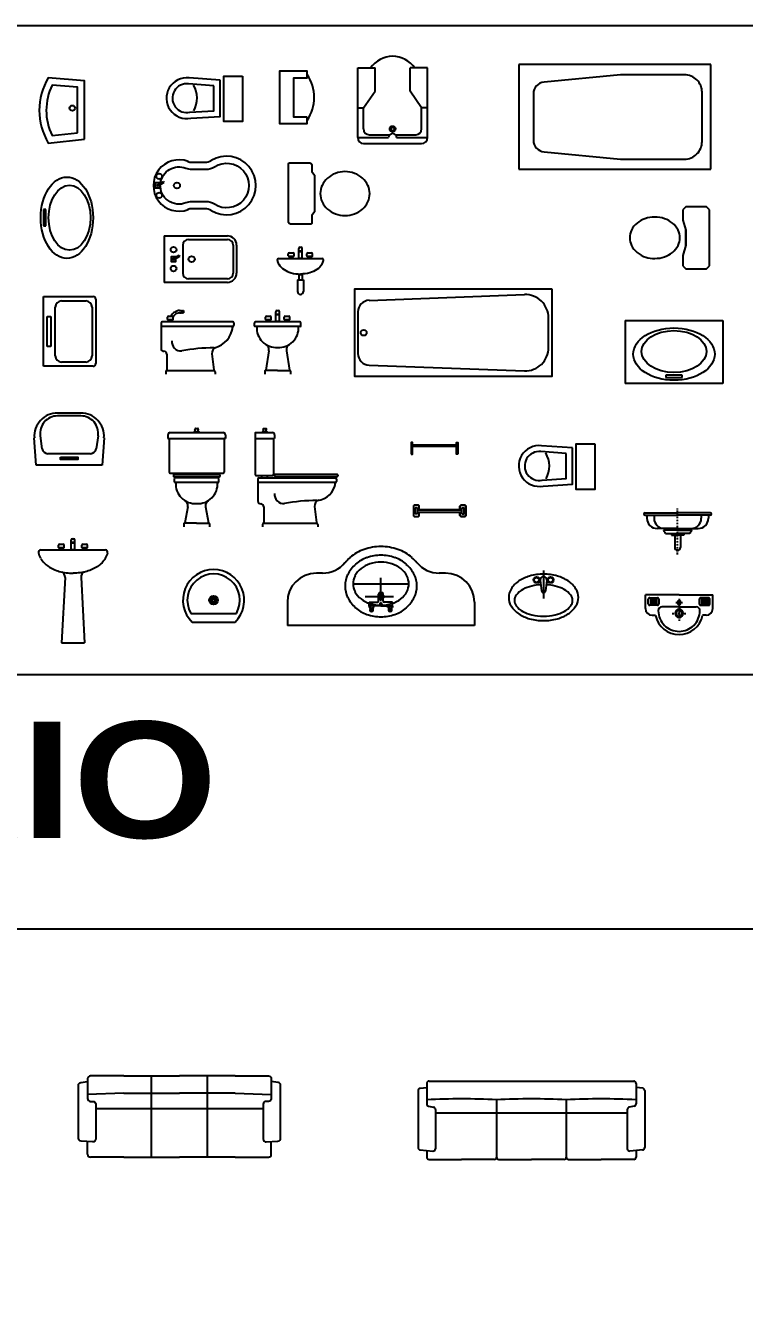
# Model space of a CAD drawing. Header units: centimetres. Extents: x 56177 to 99483, y 493 to 15482.
# Drawn here: x 60376 to 60994, y 2481 to 3572 of the extents above; entities that cross this region are included whole.
import ezdxf

# ---------------------------------------------------------------- set-up
doc = ezdxf.new("R2010")
doc.units = ezdxf.units.CM
doc.header["$MEASUREMENT"] = 0
doc.linetypes.add('DASHDOT2', pattern=[0.5, 0.25, -0.125, 0, -0.125])
doc.layers.add('010_BLOQUES', color=250, linetype='Continuous')
doc.layers.add('WC', color=1, linetype='Continuous')
doc.styles.get("Standard").update_dxf_attribs({"font": 'txt.shx'})

# ---------------------------------------------------------------- blocks, each defined once
blk = doc.blocks.new('3-canapé 2pl-plan')
for p, q in [((-48, 0), (0, 0)), ((-24, -70), (-24, 0)), ((48, 0), (0, 0)), ((24, -70), (24, 0)), ((-48, -15), (-79, -16)), ((-48, -15), (0, -15)), ((48, -15), (0, -15)), ((48, -15), (79, -16)), ((-72, -28), (72, -28)), ((-79, -67.5), (-79, -57)), ((79, -67.5), (79, -57)), ((-48, -70), (-76.5, -70)), ((-48, -70), (0, -70)), ((48, -70), (0, -70)), ((48, -70), (76.5, -70))]:
    blk.add_line(p, q)
for points in [[(-48, 0), (-76.5, 0, 0.414214), (-79, -2.5), (-79, -19.5, 0.414214), (-76.5, -22), (-74.5, -22, -0.414214), (-72, -24.5), (-72, -54.3, -0.433848), (-74.7, -56.8), (-84.7, -56.2, -0.394848), (-87, -53.7), (-87, -8.2, -0.378242), (-84.8, -5.7), (-79, -5)], [(48, 0), (76.5, 0, -0.414214), (79, -2.5), (79, -19.5, -0.414214), (76.5, -22), (74.5, -22, 0.414214), (72, -24.5), (72, -54.3, 0.433848), (74.7, -56.8), (84.7, -56.2, 0.394848), (87, -53.7), (87, -8.2, 0.378242), (84.8, -5.7), (79, -5)]]:
    blk.add_lwpolyline(points, format="xyb")
for centre, start, end in [((-76.5, -67.5), 180, 270), ((76.5, -67.5), 270, 0)]:
    blk.add_arc(centre, 2.5, start, end)
blk = doc.blocks.new('3-canapé 3pl-plan')
for p, q in [((-88, 0), (88, 0)), ((-97.5, -8.3), (-97.5, -57.3)), ((-95.8, -6.3), (-90, -5.5)), ((-90, -2), (-90, -19.7)), ((90, -2), (90, -19.7)), ((95.8, -6.3), (90, -5.5)), ((97.5, -8.3), (97.5, -57.3)), ((-88.4, -21.6), (-84.1, -22.5)), ((-30, -16.2), (-30, -65.5)), ((30, -16.2), (30, -65.5)), ((88.4, -21.6), (84.1, -22.5)), ((-82.5, -24.5), (-82.5, -58.3)), ((-82.5, -27.5), (82.5, -27.5)), ((82.5, -24.5), (82.5, -58.3)), ((-95.7, -59.2), (-84.7, -60.3)), ((-90, -60), (-90, -65.5)), ((95.7, -59.2), (84.7, -60.3)), ((90, -60), (90, -65.5)), ((-88, -67.5), (-60, -67.5)), ((-32, -67.5), (-60, -67.5)), ((-28, -67.5), (0, -67.5)), ((28, -67.5), (0, -67.5)), ((32, -67.5), (60, -67.5)), ((88, -67.5), (60, -67.5))]:
    blk.add_line(p, q)
for centre, radius, start, end in [((-95.5, -8.3), 2, 98.4345, 180), ((-88, -2), 2, 90, 180), ((88, -2), 2, 0, 90), ((95.5, -8.3), 2, 0, 81.5655), ((-60, -600.9), 585.5, 90, 92.9372), ((-88, -19.7), 2, 180, 258.2214), ((-60, -600.9), 585.5, 87.0628, 90), ((0, -600.9), 585.5, 90, 92.9372), ((0, -600.9), 585.5, 87.0628, 90), ((60, -600.9), 585.5, 90, 92.9372), ((60, -600.9), 585.5, 87.0628, 90), ((88, -19.7), 2, 281.7786, 0), ((-84.5, -24.5), 2, 0, 78.2214), ((84.5, -24.5), 2, 101.7786, 180), ((-95.5, -57.3), 2, 180, 264.6185), ((-84.5, -58.3), 2, 264.6185, 0), ((84.5, -58.3), 2, 180, 275.3815), ((95.5, -57.3), 2, 275.3815, 0), ((-88, -65.5), 2, 180, 270), ((-32, -65.5), 2, 270, 0), ((-28, -65.5), 2, 180, 270), ((28, -65.5), 2, 270, 0), ((32, -65.5), 2, 180, 270), ((88, -65.5), 2, 270, 0)]:
    blk.add_arc(centre, radius, start, end)
blk = doc.blocks.new('S1')
for points in [[(-0.193, 0.161), (-0.459, 0.18, 1.165978), (-0.445, -0.167), (-0.193, -0.152)], [(-0.246, 0.112), (-0.464, 0.129, 1.185658), (-0.452, -0.116), (-0.246, -0.103)]]:
    blk.add_lwpolyline(points, format="xyb", close=True)
blk.add_lwpolyline([(0, 0.196), (0, -0.196), (-0.161, -0.196), (-0.161, 0.196)], close=True)
blk.add_arc((-0.614, 0.005), 0.223, 330.7842, 30.3385)
blk = doc.blocks.new('SINK')
for p, q in [((0.1, 0.45), (-0.1, 0.45)), ((0.1, 0.425), (-0.1, 0.425)), ((-0.284, 0), (-0.3, 0.237)), ((-0.232, 0.143), (-0.248, 0.253)), ((0.248, 0.253), (0.232, 0.143)), ((0.3, 0.237), (0.284, 0)), ((0.284, 0), (-0.284, 0)), ((0.183, 0.1), (-0.183, 0.1))]:
    blk.add_line(p, q)
blk.add_lwpolyline([(-0.074, 0.07), (0.074, 0.07), (0.074, 0.05), (-0.074, 0.05)], close=True)
for centre, radius, start, end in [((-0.1, 0.25), 0.2, 90, 183.8141), ((0.1, 0.25), 0.2, 356.1859, 90), ((-0.1, 0.275), 0.15, 90, 188.4257), ((0.1, 0.275), 0.15, 351.5743, 90), ((-0.183, 0.15), 0.05, 188.4257, 270), ((0.183, 0.15), 0.05, 270, 351.5743)]:
    blk.add_arc(centre, radius, start, end)
blk = doc.blocks.new('SINKEF')
for p, q in [((-0.015, 0.805), (-0.015, 0.887)), ((-0.005, 0.897), (0.005, 0.897)), ((0.015, 0.805), (0.015, 0.887)), ((-0.278, 0.8), (0.278, 0.8)), ((-0.125, 0.822), (-0.125, 0.84)), ((-0.122, 0.82), (-0.078, 0.82)), ((-0.12, 0.805), (-0.08, 0.805)), ((-0.12, 0.8), (-0.12, 0.805)), ((-0.115, 0.85), (-0.085, 0.85)), ((-0.115, 0.805), (-0.115, 0.82)), ((-0.085, 0.805), (-0.085, 0.82)), ((-0.08, 0.8), (-0.08, 0.805)), ((-0.075, 0.822), (-0.075, 0.84)), ((-0.02, 0.8), (-0.02, 0.805)), ((-0.02, 0.805), (0.02, 0.805)), ((-0.015, 0.867), (0.015, 0.867)), ((-0.01, 0.862), (-0.01, 0.867)), ((-0.01, 0.862), (0.01, 0.862)), ((0.01, 0.862), (0.01, 0.867)), ((0.02, 0.8), (0.02, 0.805)), ((0.075, 0.822), (0.075, 0.84)), ((0.078, 0.82), (0.122, 0.82)), ((0.08, 0.8), (0.08, 0.805)), ((0.08, 0.805), (0.12, 0.805)), ((0.085, 0.85), (0.115, 0.85)), ((0.085, 0.805), (0.085, 0.82)), ((0.115, 0.805), (0.115, 0.82)), ((0.12, 0.8), (0.12, 0.805)), ((0.125, 0.822), (0.125, 0.84)), ((-0.069, 0.563), (-0.1, 0)), ((0.069, 0.563), (0.1, 0)), ((-0.1, 0), (0.1, 0))]:
    blk.add_line(p, q)
for points in [[(-0.279, 0.728, 0.107118), (-0.212, 0.659, 0.079812), (-0.119, 0.616, 0.067459), (0, 0.6, 0.067459)], [(0.279, 0.728, -0.107118), (0.212, 0.659, -0.079812), (0.119, 0.616, -0.067459), (0, 0.6, -0.067459)]]:
    blk.add_lwpolyline(points, format="xyb")
for centre, radius, start, end in [((-0.005, 0.887), 0.01, 90, 180), ((0.005, 0.887), 0.01, 0, 90), ((-0.278, 0.78), 0.02, 90, 189.913), ((-0.164, 0.8), 0.136, 189.913, 211.8535), ((-0.115, 0.84), 0.01, 90, 180), ((-0.122, 0.822), 0.0025, 180, 270), ((-0.085, 0.84), 0.01, 360, 90), ((-0.078, 0.822), 0.0025, 270, 360), ((0.085, 0.84), 0.01, 90, 180), ((0.078, 0.822), 0.0025, 180, 270), ((0.115, 0.84), 0.01, 360, 90), ((0.122, 0.822), 0.0025, 270, 360), ((0.278, 0.78), 0.02, 350.087, 90), ((0.164, 0.8), 0.136, 328.1465, 350.087), ((-0.119, 0.565), 0.05, 356.8501, 64.8224), ((0.119, 0.565), 0.05, 115.1776, 183.1499)]:
    blk.add_arc(centre, radius, start, end)
blk = doc.blocks.new('WCEF')
for p, q in [((-0.247, 0.79), (-0.247, 0.76)), ((-0.227, 0.81), (0.227, 0.81)), ((-0.02, 0.815), (0.02, 0.815)), ((-0.009, 0.819), (-0.015, 0.838)), ((-0.01, 0.845), (0.01, 0.845)), ((-0.004, 0.816), (0.004, 0.816)), ((0.009, 0.819), (0.015, 0.838)), ((0.247, 0.79), (0.247, 0.76)), ((-0.247, 0.76), (0.247, 0.76)), ((-0.237, 0.76), (-0.237, 0.47)), ((0.247, 0.76), (0.237, 0.76)), ((0.237, 0.76), (0.237, 0.47)), ((-0.227, 0.46), (0.227, 0.46)), ((-0.2, 0.445), (-0.2, 0.435)), ((0.195, 0.45), (-0.195, 0.45)), ((0.2, 0.445), (0.2, 0.435)), ((0.195, 0.43), (-0.195, 0.43)), ((-0.19, 0.385), (-0.19, 0.415)), ((0.185, 0.42), (-0.185, 0.42)), ((0.185, 0.38), (-0.185, 0.38)), ((0.19, 0.385), (0.19, 0.415)), ((-0.076, 0.171), (-0.103, 0.034)), ((0.076, 0.171), (0.103, 0.034)), ((-0.111, 0.025), (-0.111, 0)), ((0, 0.03), (-0.106, 0.03)), ((0, 0.03), (0.106, 0.03)), ((0.111, 0.025), (0.111, 0))]:
    blk.add_line(p, q)
for centre, radius, start, end in [((-0.227, 0.79), 0.02, 90, 180), ((-0.02, 0.81), 0.005, 90, 180), ((-0.01, 0.84), 0.005, 90, 199.0256), ((-0.004, 0.821), 0.005, 199.0256, 270), ((0.004, 0.821), 0.005, 270, 340.9744), ((0.01, 0.84), 0.005, 340.9744, 90), ((0.02, 0.81), 0.005, 360, 90), ((0.227, 0.79), 0.02, 0, 90), ((-0.227, 0.47), 0.01, 180, 270), ((-0.195, 0.445), 0.005, 90, 180), ((0.195, 0.445), 0.005, 0, 90), ((0.227, 0.47), 0.01, 270, 360), ((-0.195, 0.435), 0.005, 180, 270), ((-0.185, 0.415), 0.005, 90, 180), ((-0.185, 0.385), 0.005, 180, 270), ((-0.013, 0.367), 0.167, 175.5127, 274.4873), ((0.013, 0.367), 0.167, 265.5127, 4.4873), ((0.185, 0.415), 0.005, 0, 90), ((0.185, 0.385), 0.005, 270, 0), ((0.195, 0.435), 0.005, 270, 0), ((-0.125, 0.181), 0.05, 349.1229, 58.8891), ((0.125, 0.181), 0.05, 121.1109, 190.8771), ((-0.106, 0.025), 0.005, 102.0944, 180), ((-0.108, 0.035), 0.005, 282.0944, 352.5678), ((0.108, 0.035), 0.005, 187.4322, 257.9056), ((0.106, 0.025), 0.005, 0, 77.9056)]:
    blk.add_arc(centre, radius, start, end)
blk = doc.blocks.new('SINKSEF')
for p, q in [((-0.186, 0), (0.186, 0)), ((-0.105, 0.023), (-0.105, 0.04)), ((-0.102, 0.02), (-0.058, 0.02)), ((-0.1, 0.005), (-0.06, 0.005)), ((-0.1, 0), (-0.1, 0.005)), ((-0.095, 0.05), (-0.065, 0.05)), ((-0.095, 0.005), (-0.095, 0.02)), ((-0.065, 0.005), (-0.065, 0.02)), ((-0.06, 0), (-0.06, 0.005)), ((-0.055, 0.023), (-0.055, 0.04)), ((-0.02, 0), (-0.02, 0.005)), ((-0.02, 0.005), (0.02, 0.005)), ((-0.015, 0.005), (-0.015, 0.087)), ((-0.015, 0.067), (0.015, 0.067)), ((-0.01, 0.062), (-0.01, 0.067)), ((-0.01, 0.062), (0.01, 0.062)), ((-0.005, 0.097), (0.005, 0.097)), ((0.01, 0.062), (0.01, 0.067)), ((0.015, 0.005), (0.015, 0.087)), ((0.02, 0), (0.02, 0.005)), ((0.055, 0.023), (0.055, 0.04)), ((0.057, 0.02), (0.102, 0.02)), ((0.06, 0), (0.06, 0.005)), ((0.06, 0.005), (0.1, 0.005)), ((0.065, 0.05), (0.095, 0.05)), ((0.065, 0.005), (0.065, 0.02)), ((0.095, 0.005), (0.095, 0.02)), ((0.1, 0), (0.1, 0.005)), ((0.105, 0.023), (0.105, 0.04)), ((-0.025, -0.183), (-0.025, -0.283)), ((-0.025, -0.183), (0.025, -0.183)), ((-0.02, -0.133), (-0.02, -0.138)), ((-0.02, -0.138), (0.02, -0.138)), ((-0.015, -0.138), (-0.015, -0.183)), ((0.015, -0.138), (0.015, -0.183)), ((0.02, -0.133), (0.02, -0.138)), ((0.025, -0.183), (0.025, -0.283))]:
    blk.add_line(p, q)
for points in [[(-0.186, -0.048, 0.107118), (-0.141, -0.094, 0.079812), (-0.08, -0.123, 0.067459), (0, -0.133, 0.067459)], [(0.186, -0.048, -0.107118), (0.141, -0.094, -0.079812), (0.08, -0.123, -0.067459), (0, -0.133, -0.067459)]]:
    blk.add_lwpolyline(points, format="xyb")
for centre, radius, start, end in [((-0.186, -0.013), 0.0133, 90, 189.913), ((-0.095, 0.04), 0.01, 90, 180), ((-0.102, 0.023), 0.0025, 180, 270), ((-0.065, 0.04), 0.01, 360, 90), ((-0.058, 0.023), 0.0025, 270, 360), ((-0.005, 0.087), 0.01, 90, 180), ((0.005, 0.087), 0.01, 0, 90), ((0.065, 0.04), 0.01, 90, 180), ((0.057, 0.023), 0.0025, 180, 270), ((0.095, 0.04), 0.01, 360, 90), ((0.102, 0.023), 0.0025, 270, 360), ((0.186, -0.013), 0.0133, 350.087, 90), ((-0.109, 0), 0.0908, 189.913, 211.8535), ((0.109, 0), 0.0908, 328.1465, 350.087), ((0, -0.283), 0.025, 180, 0)]:
    blk.add_arc(centre, radius, start, end)
blk = doc.blocks.new('WCES')
for p, q in [((0, 0.805), (0, 0.45)), ((0.005, 0.81), (0.149, 0.81)), ((0.065, 0.815), (0.105, 0.815)), ((0.076, 0.819), (0.069, 0.838)), ((0.074, 0.845), (0.095, 0.845)), ((0.081, 0.816), (0.089, 0.816)), ((0.093, 0.819), (0.1, 0.838)), ((0.169, 0.79), (0.169, 0.76)), ((0, 0.76), (0.169, 0.76)), ((0.159, 0.76), (0.159, 0.45)), ((0.01, 0.44), (0.149, 0.44)), ((0.055, 0.44), (0.055, 0.42)), ((0.105, 0.44), (0.105, 0.42)), ((0.169, 0.445), (0.169, 0.435)), ((0.707, 0.45), (0.174, 0.45)), ((0.712, 0.445), (0.712, 0.435)), ((0.025, 0.41), (0.025, 0.222)), ((0.692, 0.38), (0.025, 0.38)), ((0.035, 0.42), (0.692, 0.42)), ((0.707, 0.43), (0.174, 0.43)), ((0.702, 0.41), (0.702, 0.39)), ((0.05, 0.197), (0.05, 0.197)), ((0.075, 0.172), (0.075, 0.037)), ((0.513, 0.174), (0.529, 0.037)), ((0.065, 0.02), (0.065, 0)), ((0.072, 0.03), (0.533, 0.03)), ((0.54, 0.02), (0.54, 0))]:
    blk.add_line(p, q)
for centre, radius, start, end in [((0.005, 0.805), 0.005, 90, 180), ((0.065, 0.81), 0.005, 90, 180), ((0.074, 0.84), 0.005, 90, 199.0256), ((0.081, 0.821), 0.005, 199.0256, 270), ((0.089, 0.821), 0.005, 270, 340.9744), ((0.095, 0.84), 0.005, 340.9744, 90), ((0.105, 0.81), 0.005, 360, 90), ((0.149, 0.79), 0.02, 0, 90), ((0.01, 0.45), 0.01, 180, 270), ((0.149, 0.45), 0.01, 270, 0), ((0.174, 0.445), 0.005, 90, 180), ((0.707, 0.445), 0.005, 0, 90), ((0.035, 0.41), 0.01, 90, 180), ((0.174, 0.435), 0.005, 180, 270), ((0.52, 0.399), 0.173, 275.7921, 353.781), ((0.692, 0.41), 0.01, 360, 90), ((0.692, 0.39), 0.01, 270, 0), ((0.707, 0.435), 0.005, 270, 0), ((0.05, 0.222), 0.025, 180, 270), ((0.247, 0.278), 0.0786, 173.7787, 274.0729), ((0.527, -1.222), 1.448, 89.8142, 100.9139), ((0.562, 0.18), 0.05, 101.0552, 186.7417), ((0.532, 0.276), 0.05, 269.8142, 275.7921), ((0.05, 0.172), 0.025, 0, 90), ((0.075, 0.02), 0.01, 120, 180), ((0.065, 0.037), 0.01, 300, 0), ((0.539, 0.038), 0.01, 186.7417, 242.776), ((0.53, 0.02), 0.01, 0, 62.776)]:
    blk.add_arc(centre, radius, start, end)
blk = doc.blocks.new('FOTAA')
for p, q in [((-0.01, -0.023), (-0.01, 0.027)), ((0.01, 0.027), (-0.01, 0.027)), ((0.01, -0.023), (0.01, 0.027)), ((0.01, 0.01), (0.39, 0.01)), ((0.39, -0.023), (0.39, 0.027)), ((0.39, 0.027), (0.41, 0.027)), ((0.41, -0.023), (0.41, 0.027)), ((0.01, -0.023), (-0.01, -0.023)), ((0.01, -0.01), (0.39, -0.01)), ((0.39, -0.023), (0.41, -0.023))]:
    blk.add_line(p, q)
for points in [[(0.025, 0.01), (0.025, 0.042, 0.414214), (0.015, 0.052), (-0.015, 0.052, 0.414214), (-0.025, 0.042), (-0.025, -0.038, 0.414214), (-0.015, -0.048), (0.015, -0.048, 0.414214), (0.025, -0.038), (0.025, -0.01)], [(0.375, 0.01), (0.375, 0.042, -0.414214), (0.385, 0.052), (0.415, 0.052, -0.414214), (0.425, 0.042), (0.425, -0.038, -0.414214), (0.415, -0.048), (0.385, -0.048, -0.414214), (0.375, -0.038), (0.375, -0.01)]]:
    blk.add_lwpolyline(points, format="xyb")
blk = doc.blocks.new('FOTAEF')
blk.add_lwpolyline([(0.025, 0.01), (0.025, 0.042, 0.414214), (0.015, 0.052), (-0.015, 0.052, 0.414214), (-0.025, 0.042), (-0.025, -0.038, 0.414214), (-0.015, -0.048), (0.015, -0.048, 0.414214), (0.025, -0.038), (0.025, -0.01), (0.375, -0.01), (0.375, -0.038, 0.414214), (0.385, -0.048), (0.415, -0.048, 0.414214), (0.425, -0.038), (0.425, 0.042, 0.414214), (0.415, 0.052), (0.385, 0.052, 0.414214), (0.375, 0.042), (0.375, 0.01)], format="xyb", close=True)
blk.add_blockref('FOTAA', (0, 0))
blk = doc.blocks.new('FOTA')
for p, q in [((0.01, 0.08), (0.39, 0.08)), ((0.01, 0.07), (0.39, 0.07))]:
    blk.add_line(p, q)
for points in [[(0, 0), (0.01, 0), (0.01, 0.1), (0, 0.1)], [(0.4, 0), (0.39, 0), (0.39, 0.1), (0.4, 0.1)]]:
    blk.add_lwpolyline(points, close=True)
blk = doc.blocks.new('BIDES')
for p, q in [((0.159, 0.547), (0.175, 0.547)), ((0.175, 0.547), (0.175, 0.527)), ((0.184, 0.547), (0.194, 0.547)), ((0.184, 0.547), (0.184, 0.527)), ((0.194, 0.547), (0.194, 0.527)), ((0, 0.44), (0, 0.222)), ((0.617, 0.45), (0.01, 0.45)), ((0.055, 0.473), (0.055, 0.49)), ((0.058, 0.47), (0.103, 0.47)), ((0.06, 0.45), (0.06, 0.455)), ((0.06, 0.455), (0.1, 0.455)), ((0.065, 0.5), (0.095, 0.5)), ((0.065, 0.455), (0.065, 0.47)), ((0.095, 0.455), (0.095, 0.47)), ((0.1, 0.45), (0.1, 0.455)), ((0.105, 0.473), (0.105, 0.49)), ((0.159, 0.527), (0.175, 0.527)), ((0.175, 0.545), (0.184, 0.545)), ((0.175, 0.529), (0.184, 0.529)), ((0.184, 0.527), (0.194, 0.527)), ((0.627, 0.44), (0.627, 0.42)), ((0.617, 0.41), (0, 0.41)), ((0.025, 0.197), (0.025, 0.197)), ((0.05, 0.172), (0.05, 0.037)), ((0.438, 0.174), (0.454, 0.037)), ((0.04, 0.02), (0.04, 0)), ((0.047, 0.03), (0.458, 0.03)), ((0.465, 0.02), (0.465, 0))]:
    blk.add_line(p, q)
for points in [[(0.159, 0.547, 0.098146), (0.127, 0.539, 0.102224), (0.096, 0.516, 0.04917), (0.085, 0.5, 0.088858)], [(0.159, 0.527, 0.09485), (0.135, 0.521, 0.102224), (0.111, 0.503, 0.034994), (0.104, 0.494, 0.088858)]]:
    blk.add_lwpolyline(points, format="xyb")
for centre, radius, start, end in [((0.01, 0.44), 0.01, 90, 180), ((0.065, 0.49), 0.01, 90, 180), ((0.058, 0.473), 0.0025, 180, 270), ((0.095, 0.49), 0.01, 360, 90), ((0.103, 0.473), 0.0025, 270, 360), ((0.617, 0.44), 0.01, 360, 90), ((0.411, 0.426), 0.206, 284.2299, 355.52), ((0.617, 0.42), 0.01, 270, 0), ((0.025, 0.222), 0.025, 180, 270), ((0.172, 0.278), 0.0786, 173.7787, 274.0729), ((0.452, -1.222), 1.448, 89.8142, 100.9139), ((0.487, 0.18), 0.05, 101.0552, 186.7417), ((0.457, 0.276), 0.05, 269.8142, 275.7921), ((0.025, 0.172), 0.025, 0, 90), ((0.05, 0.02), 0.01, 120, 180), ((0.04, 0.037), 0.01, 300, 0), ((0.464, 0.038), 0.01, 186.7417, 242.776), ((0.455, 0.02), 0.01, 0, 62.776)]:
    blk.add_arc(centre, radius, start, end)
blk = doc.blocks.new('BIDI')
for p, q in [((0, 0.2), (0.544, 0.2)), ((0, 0.2), (0, -0.2)), ((0.161, 0.12), (0.161, -0.12)), ((0.211, 0.17), (0.544, 0.17)), ((0.594, 0.12), (0.594, -0.12)), ((0.624, 0.12), (0.624, -0.12)), ((0.073, 0.001), (0.13, 0.034)), ((0.073, 0.001), (0.078, -0.007)), ((0.078, -0.007), (0.135, 0.026)), ((0.13, 0.034), (0.135, 0.026)), ((0.544, -0.2), (0, -0.2)), ((0.544, -0.17), (0.211, -0.17))]:
    blk.add_line(p, q)
for points in [[(0.102, 0.021), (0.06, 0.021), (0.06, -0.021), (0.102, -0.021), (0.102, 0.007)], [(0.102, 0.018), (0.102, 0.021)]]:
    blk.add_lwpolyline(points)
for centre, radius in [((0.081, 0.081), 0.0243), ((0.237, 0), 0.0261), ((0.081, -0.081), 0.0243)]:
    blk.add_circle(centre, radius)
for centre, radius, start, end in [((0.211, 0.12), 0.05, 90, 180), ((0.544, 0.12), 0.08, 0, 90), ((0.544, 0.12), 0.05, 0, 90), ((0.211, -0.12), 0.05, 180, 270), ((0.544, -0.12), 0.05, 270, 0), ((0.544, -0.12), 0.08, 270, 0)]:
    blk.add_arc(centre, radius, start, end)
blk = doc.blocks.new('BIDI1')
for p, q in [((0.333, 0.2), (0.445, 0.2)), ((0.029, 0.002), (0.086, 0.035)), ((0.029, 0.002), (0.034, -0.007)), ((0.034, -0.007), (0.091, 0.026)), ((0.086, 0.035), (0.091, 0.026)), ((0.445, -0.2), (0.333, -0.2))]:
    blk.add_line(p, q)
for points in [[(0.061, 0.021, -0.489338), (0.28, 0.149, 0.094793), (0.328, 0.14), (0.454, 0.14, 0.145301), (0.525, 0.161, -1.844426), (0.525, -0.161, 0.145301), (0.454, -0.14), (0.328, -0.14, 0.094793)], [(0.328, -0.14, 0.094793), (0.28, -0.149, -0.547075), (0.06, 0.009, 0.094793)]]:
    blk.add_lwpolyline(points, format="xyb")
for points in [[(0.058, 0.022), (0.015, 0.022), (0.015, -0.021), (0.058, -0.021), (0.058, 0.007)], [(0.058, 0.018), (0.058, 0.022)]]:
    blk.add_lwpolyline(points)
for centre, radius in [((0.05, 0.079), 0.0243), ((0.203, 0), 0.0261), ((0.05, -0.084), 0.0243)]:
    blk.add_circle(centre, radius)
for centre, radius, start, end in [((0.221, 0), 0.221, 69.3899, 290.6101), ((0.63, 0), 0.252, 238.4089, 121.5911), ((0.333, 0.3), 0.1, 249.3899, 270), ((0.445, 0.3), 0.1, 270, 301.5911), ((0.333, -0.3), 0.1, 90, 110.6101), ((0.445, -0.3), 0.1, 58.4089, 90)]:
    blk.add_arc(centre, radius, start, end)
blk = doc.blocks.new('A1138D1', base_point=(8, 4.5))
for p, q in [((8.1, 4.6), (8.05, 4.6)), ((8.05, 4.6), (8.05, 4.4)), ((8.1, 4.4), (8.1, 4.6)), ((8.05, 4.4), (8.1, 4.4))]:
    blk.add_line(p, q)
for centre, radius in [((8.5, 4.5), 0.5), ((8.55, 4.5), 0.4)]:
    blk.add_circle(centre, radius)
blk = doc.blocks.new('LAV1')
at = {"xscale": 0.4500000000000039, "yscale": 0.7000000000000041, "zscale": 0.4500000000000039}
blk.add_blockref('A1138D1', (-0.0225, 0), dxfattribs=at)
blk = doc.blocks.new('LAV2')
for p, q in [((0, 0.3), (0.428, 0.3)), ((0, -0.3), (0, 0.3)), ((0.156, 0.263), (0.365, 0.263)), ((0.45, 0.278), (0.45, -0.277)), ((0.034, 0.13), (0.065, 0.13)), ((0.034, -0.13), (0.034, 0.13)), ((0.065, 0.13), (0.065, -0.13)), ((0.102, -0.209), (0.102, 0.209)), ((0.419, 0.209), (0.419, -0.209)), ((0.065, -0.13), (0.034, -0.13)), ((0.428, -0.3), (0, -0.3)), ((0.365, -0.263), (0.156, -0.263))]:
    blk.add_line(p, q)
for centre, radius, start, end in [((0.156, 0.209), 0.054, 90, 180), ((0.365, 0.209), 0.054, 360, 90), ((0.428, 0.278), 0.0225, 360, 90), ((0.156, -0.209), 0.054, 180, 270), ((0.365, -0.209), 0.054, 270, 360), ((0.428, -0.277), 0.0225, 270, 360)]:
    blk.add_arc(centre, radius, start, end)
blk = doc.blocks.new('S2')
for points in [[(0, -0.25), (0, 0.25), (-0.311, 0.277, 0.274723), (-0.311, -0.285)], [(-0.06, -0.196), (-0.06, 0.195), (-0.277, 0.214, 0.233916), (-0.278, -0.221)]]:
    blk.add_lwpolyline(points, format="xyb", close=True)
blk.add_circle((-0.104, 0.016), 0.0235)
blk = doc.blocks.new('BANIO')
for p, q in [((0.126, 0.278), (1.463, 0.328)), ((1.7, 0.375), (1.7, 0.375)), ((0.03, 0.179), (0.03, -0.179)), ((1.67, -0.128), (1.67, 0.128)), ((0.126, -0.278), (1.463, -0.328))]:
    blk.add_line(p, q)
blk.add_lwpolyline([(1.7, 0.375), (0, 0.375), (0, -0.375), (1.7, -0.375), (1.7, 0.375)], close=True)
blk.add_circle((0.08, 0), 0.025)
for centre, radius, start, end in [((1.47, 0.128), 0.2, 360, 92.07), ((0.13, 0.179), 0.1, 92.07, 180), ((0.13, -0.179), 0.1, 180, 267.93), ((1.47, -0.128), 0.2, 267.93, 0)]:
    blk.add_arc(centre, radius, start, end)
blk = doc.blocks.new('TUB2')
for p, q in [((0, 0.45), (0, -0.45)), ((1.65, 0.45), (0, 0.45)), ((1.65, -0.45), (1.65, 0.45)), ((0, -0.45), (1.65, -0.45))]:
    blk.add_line(p, q)
blk.add_lwpolyline([(0.216, -0.3), (0.875, -0.363), (1.425, -0.363, 0.414214), (1.575, -0.212), (1.575, 0.212, 0.414214), (1.425, 0.362), (0.875, 0.362), (0.216, 0.3, 0.386807), (0.125, 0.2), (0.125, -0.2, 0.386807)], format="xyb", close=True)
blk = doc.blocks.new('WC')
for points in [[(0, -0.249), (0, 0.249, -0.5), (0.017, 0.263), (0.186, 0.263, -0.333333), (0.203, 0.249), (0.203, 0.19), (0.225, 0.157), (0.225, -0.157), (0.203, -0.19), (0.203, -0.249, -0.5), (0.186, -0.263), (0.017, -0.263, -0.333333), (0, -0.249)], [(0.7, -0.001, 0.109687), (0.684, 0.07, 0.102446), (0.638, 0.132, 0.093631), (0.57, 0.173, 0.088228), (0.487, 0.188, 0.088228), (0.405, 0.173, 0.093631), (0.337, 0.132, 0.102446), (0.29, 0.07, 0.109687), (0.274, -0.001, 0.109687), (0.29, -0.072, 0.102446), (0.337, -0.135, 0.093631), (0.405, -0.175, 0.088228), (0.487, -0.19, 0.088228), (0.57, -0.175, 0.093631), (0.638, -0.135, 0.102446), (0.684, -0.072, 0.109687)]]:
    blk.add_lwpolyline(points, format="xyb", close=True)
blk = doc.blocks.new('BIDEF')
for p, q in [((-0.005, 0.547), (0.005, 0.547)), ((-0.2, 0.415), (-0.2, 0.44)), ((0.19, 0.45), (-0.19, 0.45)), ((-0.105, 0.473), (-0.105, 0.49)), ((-0.102, 0.47), (-0.057, 0.47)), ((-0.1, 0.45), (-0.1, 0.455)), ((-0.1, 0.455), (-0.06, 0.455)), ((-0.095, 0.5), (-0.065, 0.5)), ((-0.095, 0.455), (-0.095, 0.47)), ((-0.065, 0.455), (-0.065, 0.47)), ((-0.06, 0.45), (-0.06, 0.455)), ((-0.055, 0.473), (-0.055, 0.49)), ((-0.02, 0.455), (0.02, 0.455)), ((-0.02, 0.45), (-0.02, 0.455)), ((-0.015, 0.455), (-0.015, 0.537)), ((-0.015, 0.517), (0.015, 0.517)), ((-0.01, 0.512), (-0.01, 0.517)), ((-0.01, 0.512), (0.01, 0.512)), ((0.01, 0.512), (0.01, 0.517)), ((0.015, 0.455), (0.015, 0.537)), ((0.02, 0.45), (0.02, 0.455)), ((0.055, 0.473), (0.055, 0.49)), ((0.058, 0.47), (0.103, 0.47)), ((0.06, 0.455), (0.1, 0.455)), ((0.06, 0.45), (0.06, 0.455)), ((0.065, 0.5), (0.095, 0.5)), ((0.065, 0.455), (0.065, 0.47)), ((0.095, 0.455), (0.095, 0.47)), ((0.1, 0.45), (0.1, 0.455)), ((0.105, 0.473), (0.105, 0.49)), ((0.2, 0.415), (0.2, 0.44)), ((0.195, 0.41), (-0.195, 0.41)), ((-0.076, 0.201), (-0.103, 0.034)), ((0.076, 0.201), (0.103, 0.034)), ((-0.111, 0.025), (-0.111, 0)), ((0, 0.03), (-0.106, 0.03)), ((0, 0.03), (0.106, 0.03)), ((0.111, 0.025), (0.111, 0))]:
    blk.add_line(p, q)
for centre, radius, start, end in [((-0.005, 0.537), 0.01, 90, 180), ((0.005, 0.537), 0.01, 0, 90), ((-0.19, 0.44), 0.01, 90, 180), ((-0.095, 0.49), 0.01, 90, 180), ((-0.102, 0.473), 0.0025, 180, 270), ((-0.065, 0.49), 0.01, 360, 90), ((-0.057, 0.473), 0.0025, 270, 360), ((0.065, 0.49), 0.01, 90, 180), ((0.058, 0.473), 0.0025, 180, 270), ((0.095, 0.49), 0.01, 360, 90), ((0.103, 0.473), 0.0025, 270, 360), ((0.19, 0.44), 0.01, 0, 90), ((-0.195, 0.415), 0.005, 180, 270), ((-0.013, 0.397), 0.167, 175.5127, 274.4873), ((0.013, 0.397), 0.167, 265.5127, 4.4873), ((0.195, 0.415), 0.005, 270, 0), ((-0.125, 0.211), 0.05, 349.1229, 58.8891), ((0.125, 0.211), 0.05, 121.1109, 190.8771), ((-0.106, 0.025), 0.005, 102.0944, 180), ((-0.108, 0.035), 0.005, 282.0944, 352.5678), ((0.108, 0.035), 0.005, 187.4322, 257.9056), ((0.106, 0.025), 0.005, 0, 77.9056)]:
    blk.add_arc(centre, radius, start, end)
blk = doc.blocks.new('WC-A')
for p, q in [((-0.3, 0.65), (-0.15, 0.65)), ((-0.3, 0.05), (-0.3, 0.65)), ((-0.15, 0.45), (-0.15, 0.65)), ((0.15, 0.45), (0.15, 0.65)), ((0.3, 0.65), (0.15, 0.65)), ((0.3, 0.05), (0.3, 0.65)), ((-0.25, 0.307), (-0.15, 0.45)), ((0.25, 0.307), (0.15, 0.45)), ((-0.3, 0.307), (-0.25, 0.307)), ((-0.25, 0.125), (-0.25, 0.307)), ((0.25, 0.125), (0.25, 0.307)), ((0.3, 0.307), (0.25, 0.307)), ((-0.3, 0.05), (-0.035, 0.05)), ((-0.25, 0), (0.25, 0)), ((-0.2, 0.075), (-0.024, 0.075)), ((0.024, 0.075), (0.2, 0.075)), ((0.035, 0.05), (0.3, 0.05))]:
    blk.add_line(p, q)
for radius in [0.025, 0.015]:
    blk.add_circle((0, 0.125), radius)
for centre, radius, start, end in [((0, 0.519), 0.231, 34.5622, 145.4378), ((-0.2, 0.125), 0.05, 180, 270), ((0.2, 0.125), 0.05, 270, 0), ((-0.25, 0.05), 0.05, 180, 270), ((0, 0.05), 0.035, 0, 180), ((0.25, 0.05), 0.05, 270, 0)]:
    blk.add_arc(centre, radius, start, end)
blk = doc.blocks.new('URINAL')
blk.add_lwpolyline([(0.25, -0.169), (0.134, -0.169), (0.134, 0.169), (0.25, 0.169), (0.25, 0.225), (0.01, 0.225), (0.01, -0.225), (0.25, -0.225)], close=True)
blk.add_arc((-0.042, 0), 0.352, 325.9933, 34.0067)
blk = doc.blocks.new('LAV3')
for p, q in [((0.542, 0.419), (0, 0.419)), ((0, -0.419), (0, 0.419)), ((0.542, 0.419), (0.542, -0.419)), ((0.542, -0.419), (0, -0.419))]:
    blk.add_line(p, q)
at = {"xscale": 0.4500000000000039, "yscale": 0.7000000000000041, "zscale": 0.4500000000000039}
blk.add_blockref('A1138D1', (0.028, 0), dxfattribs=at)
blk = doc.blocks.new('TOILET1')
for p, q in [((0.051, 0.267), (0.025, 0.241)), ((0.025, 0.241), (0.025, -0.241)), ((0.229, 0.267), (0.051, 0.267)), ((0.254, 0.241), (0.229, 0.267)), ((0.254, 0.152), (0.254, 0.241)), ((0.229, 0.063), (0.254, 0.152)), ((0.229, -0.064), (0.229, 0.063)), ((0.229, 0.063), (0.229, -0.064)), ((0.254, -0.152), (0.229, -0.064)), ((0.254, -0.241), (0.254, -0.152)), ((0.025, -0.241), (0.051, -0.267)), ((0.051, -0.267), (0.229, -0.267)), ((0.229, -0.267), (0.254, -0.241))]:
    blk.add_line(p, q)
blk.add_lwpolyline([(0.711, 0, 0.117036), (0.695, 0.066, 0.104338), (0.648, 0.126, 0.09029), (0.573, 0.168, 0.09898), (0.495, 0.178, 0.08237), (0.411, 0.164, 0.09029), (0.343, 0.126, 0.104338), (0.295, 0.066, 0.117036), (0.279, 0, 0.117036), (0.295, -0.066, 0.104338), (0.343, -0.126, 0.09029), (0.411, -0.164, 0.08237), (0.495, -0.178, 0.08237), (0.58, -0.164, 0.09029), (0.648, -0.126, 0.104338), (0.695, -0.066, 0.117036)], format="xyb", close=True)
blk = doc.blocks.new('SI-FA')
for p, q in [((-0.01, 0.187), (-0.015, 0.196)), ((-0.015, 0.196), (-0.005, 0.196)), ((-0.015, 0.179), (-0.01, 0.187)), ((-0.015, 0.179), (-0.005, 0.179)), ((-0.005, 0.196), (-0.001, 0.204)), ((-0.001, 0.171), (-0.005, 0.179)), ((0.004, 0.196), (-0.001, 0.204)), ((-0.001, 0.171), (0.004, 0.179)), ((0.004, 0.196), (0.014, 0.196)), ((0.004, 0.179), (0.014, 0.179)), ((0.009, 0.187), (0.014, 0.196)), ((0.014, 0.179), (0.009, 0.187)), ((-0.196, 0.075), (0.196, 0.075)), ((-0.185, 0), (0.185, 0))]:
    blk.add_line(p, q)
for radius in [0.0377, 0.0264]:
    blk.add_circle((0, 0.189), radius)
for radius, start, end in [(0.264, 314.4153, 225.5847), (0.226, 330, 210)]:
    blk.add_arc((0, 0.189), radius, start, end)
blk = doc.blocks.new('Sink-f')
for p, q in [((-0.093, -0.764), (-0.146, -0.764)), ((0.169, -0.855), (0.649, -0.855)), ((0.409, -1.006), (0.409, -0.804)), ((0.964, -0.764), (0.911, -0.764)), ((0.273, -0.966), (0.516, -0.966)), ((0.389, -1.004), (0.389, -0.944)), ((0.404, -0.929), (0.409, -0.929)), ((0.414, -0.929), (0.409, -0.929)), ((0.429, -1.004), (0.429, -0.944)), ((-0.396, -1.014), (-0.396, -1.214)), ((0.309, -1.014), (0.379, -1.014)), ((0.309, -1.044), (0.309, -1.014)), ((0.309, -1.049), (0.309, -1.044)), ((0.409, -1.044), (0.309, -1.044)), ((0.309, -1.049), (0.309, -1.059)), ((0.309, -1.059), (0.318, -1.059)), ((0.31, -1.078), (0.349, -1.078)), ((0.329, -1.059), (0.329, -1.093)), ((0.34, -1.059), (0.349, -1.059)), ((0.349, -1.049), (0.349, -1.044)), ((0.349, -1.059), (0.349, -1.049)), ((0.409, -1.044), (0.509, -1.044)), ((0.509, -1.014), (0.439, -1.014)), ((0.469, -1.049), (0.469, -1.044)), ((0.469, -1.059), (0.469, -1.049)), ((0.478, -1.059), (0.469, -1.059)), ((0.469, -1.078), (0.508, -1.078)), ((0.489, -1.059), (0.489, -1.093)), ((0.509, -1.059), (0.5, -1.059)), ((0.509, -1.044), (0.509, -1.014)), ((0.509, -1.049), (0.509, -1.044)), ((0.509, -1.049), (0.509, -1.059)), ((1.214, -1.014), (1.214, -1.214)), ((1.214, -1.214), (-0.396, -1.214))]:
    blk.add_line(p, q)
for centre, radius in [((0.409, -0.966), 0.0225), ((0.409, -0.966), 0.0125), ((0.409, -1.028), 0.00801)]:
    blk.add_circle(centre, radius)
for centre, radius, start, end in [((0.409, -0.97), 0.435, 90, 109.5217), ((0.409, -0.97), 0.435, 70.4783, 90), ((0.367, -0.894), 0.346, 130.5618, 140.4893), ((0.393, -0.923), 0.386, 109.5217, 130.5618), ((0.393, -0.923), 0.311, 109.5217, 130.5618), ((0.409, -0.97), 0.36, 90, 109.5217), ((0.409, -0.97), 0.36, 70.4783, 90), ((0.426, -0.923), 0.311, 49.4382, 70.4783), ((0.426, -0.923), 0.386, 49.4382, 70.4783), ((0.451, -0.894), 0.346, 39.5107, 49.4382), ((-0.093, -0.514), 0.25, 270, 320.4893), ((0.367, -0.894), 0.271, 130.5618, 154.1766), ((0.359, -0.88), 0.197, 127.6386, 151.759), ((0.389, -0.919), 0.246, 107.7152, 127.6386), ((0.409, -0.98), 0.311, 90, 107.7152), ((0.409, -0.98), 0.311, 72.2848, 90), ((0.429, -0.919), 0.246, 52.3614, 72.2848), ((0.459, -0.88), 0.197, 28.241, 52.3614), ((0.451, -0.894), 0.271, 25.8234, 49.4382), ((0.911, -0.514), 0.25, 219.5107, 270), ((-0.146, -1.014), 0.25, 90, 180), ((0.328, -0.874), 0.228, 154.1766, 180), ((0.313, -0.855), 0.144, 151.759, 180), ((0.313, -0.855), 0.144, 180, 208.241), ((0.505, -0.855), 0.144, 360, 28.241), ((0.505, -0.855), 0.144, 331.759, 0), ((0.491, -0.874), 0.228, 360, 25.8234), ((0.964, -1.014), 0.25, 0, 90), ((0.328, -0.874), 0.228, 180, 205.8234), ((0.367, -0.855), 0.271, 205.8234, 229.4382), ((0.359, -0.83), 0.197, 208.241, 232.3614), ((0.404, -0.944), 0.015, 90, 180), ((0.414, -0.944), 0.015, 0, 90), ((0.459, -0.83), 0.197, 307.6386, 331.759), ((0.451, -0.855), 0.271, 310.5618, 334.1766), ((0.491, -0.874), 0.228, 334.1766, 0), ((0.393, -0.826), 0.311, 229.4382, 250.4783), ((0.389, -0.791), 0.246, 232.3614, 252.2848), ((0.308, -1.061), 0.0126, 306.0811, 85.0986), ((0.329, -1.078), 0.015, 156.3266, 23.6734), ((0.409, -0.729), 0.311, 252.2848, 270), ((0.35, -1.061), 0.0126, 94.9014, 233.9189), ((0.379, -1.004), 0.01, 270, 0), ((0.409, -0.729), 0.311, 270, 287.7152), ((0.439, -1.004), 0.01, 180, 270), ((0.468, -1.061), 0.0126, 306.0811, 85.0986), ((0.489, -1.078), 0.015, 156.3266, 23.6734), ((0.51, -1.061), 0.0126, 94.9014, 233.9189), ((0.429, -0.791), 0.246, 287.7152, 307.6386), ((0.426, -0.826), 0.311, 289.5217, 310.5618), ((0.409, -0.779), 0.36, 250.4783, 270), ((0.409, -0.779), 0.36, 270, 289.5217)]:
    blk.add_arc(centre, radius, start, end)
blk = doc.blocks.new('SINK-FA')
blk.add_line((0.114, -0.186), (0.114, -0.427))
blk.add_lwpolyline([(0.414, -0.416, 0.139889), (0.393, -0.345, 0.107118), (0.326, -0.275, 0.079812), (0.233, -0.233, 0.067459), (0.114, -0.216, 0.067459), (-0.006, -0.233, 0.079812), (-0.098, -0.275, 0.107118), (-0.166, -0.345, 0.139889), (-0.186, -0.416, 0.139889), (-0.166, -0.488, 0.107118), (-0.098, -0.558, 0.079812), (-0.006, -0.6, 0.067459), (0.114, -0.616, 0.067459), (0.233, -0.6, 0.079812), (0.326, -0.558, 0.107118), (0.393, -0.488, 0.139889)], format="xyb", close=True)
blk.add_lwpolyline([(0.09, -0.308, 0.042181), (0.013, -0.319, 0.068879), (-0.063, -0.347, 0.105724), (-0.121, -0.396, 0.165058), (-0.136, -0.443, 0.165058), (-0.121, -0.489, 0.105724), (-0.063, -0.538, 0.068879), (0.013, -0.567, 0.055069), (0.114, -0.578, 0.055069), (0.214, -0.567, 0.068879), (0.29, -0.538, 0.105724), (0.348, -0.489, 0.165058), (0.364, -0.443, 0.165058), (0.348, -0.396, 0.105724), (0.29, -0.347, 0.068879), (0.214, -0.319, 0.042181), (0.137, -0.308, 0.055069)], format="xyb")
at = {"layer": 'WC', "color": 7}
for p, q in [((0.085, -0.267), (0.096, -0.36)), ((0.143, -0.267), (0.131, -0.36))]:
    blk.add_line(p, q, dxfattribs=at)
for centre, radius in [((0.054, -0.266), 0.0261), ((0.054, -0.266), 0.0211), ((0.174, -0.266), 0.0261), ((0.174, -0.266), 0.0211)]:
    blk.add_circle(centre, radius, dxfattribs=at)
for centre, radius, start, end in [((0.114, -0.267), 0.0289, 0, 180), ((0.114, -0.36), 0.0172, 180, 0)]:
    blk.add_arc(centre, radius, start, end, dxfattribs=at)
blk = doc.blocks.new('lav1E')
at = {"linetype": 'DASHDOT2', "ltscale": 0.05}
blk.add_line((0, -0.036), (0, 0.36), dxfattribs=at)
for p, q in [((-0.28, 0.323), (0, 0.323)), ((-0.28, 0.303), (0, 0.303)), ((-0.265, 0.303), (-0.265, 0.276)), ((-0.202, 0.303), (-0.202, 0.276)), ((0.28, 0.323), (0, 0.323)), ((0.28, 0.303), (0, 0.303)), ((0.202, 0.303), (0.202, 0.276)), ((0.265, 0.303), (0.265, 0.276)), ((0, 0.188), (-0.177, 0.188)), ((0, 0.173), (-0.123, 0.173)), ((-0.115, 0.188), (-0.115, 0.173)), ((-0.105, 0.145), (0, 0.145)), ((-0.053, 0.145), (-0.053, 0.132)), ((-0.053, 0.132), (0, 0.132)), ((-0.025, 0.132), (-0.025, 0.025)), ((0, 0.188), (0.177, 0.188)), ((0, 0.173), (0.123, 0.173)), ((0.105, 0.145), (0, 0.145)), ((0.053, 0.132), (0, 0.132)), ((0.025, 0.132), (0.025, 0.025)), ((0.053, 0.145), (0.053, 0.132)), ((0.115, 0.188), (0.115, 0.173))]:
    blk.add_line(p, q)
for centre, radius, start, end in [((-0.28, 0.313), 0.01, 90, 270), ((-0.177, 0.276), 0.0877, 180, 270), ((-0.115, 0.276), 0.0877, 180, 270), ((0.115, 0.276), 0.0877, 270, 0), ((0.177, 0.276), 0.0877, 270, 0), ((0.28, 0.313), 0.01, 270, 90), ((-0.106, 0.173), 0.0164, 180, 241.9276), ((-0.122, 0.145), 0.0164, 360, 61.9276), ((0.122, 0.145), 0.0164, 118.0724, 180), ((0.106, 0.173), 0.0164, 298.0724, 0), ((0, 0.025), 0.025, 180, 270), ((0, 0.025), 0.025, 270, 0)]:
    blk.add_arc(centre, radius, start, end)
blk = doc.blocks.new('lav1p')
for p, q in [((0, 0), (-0.29, 0)), ((-0.29, -0.118), (-0.29, 0)), ((0, 0), (0.29, 0)), ((0.29, -0.118), (0.29, 0)), ((0, -0.104), (-0.148, -0.104)), ((0, -0.104), (0.148, -0.104))]:
    blk.add_line(p, q)
at = {"linetype": 'DASHDOT2'}
for p, q in [((-0.252, -0.033), (-0.187, -0.033)), ((-0.252, -0.045), (-0.187, -0.045)), ((-0.252, -0.058), (-0.187, -0.058)), ((-0.252, -0.07), (-0.187, -0.07)), ((-0.252, -0.083), (-0.187, -0.083)), ((0.253, -0.033), (0.187, -0.033)), ((0.253, -0.045), (0.187, -0.045)), ((0.253, -0.058), (0.187, -0.058)), ((0.253, -0.07), (0.187, -0.07)), ((0.253, -0.083), (0.187, -0.083))]:
    blk.add_line(p, q, dxfattribs=at)
at = {"linetype": 'DASHDOT2', "ltscale": 0.05}
for p, q in [((-0.029, -0.066), (0.029, -0.066)), ((0, -0.035), (0, -0.224)), ((-0.059, -0.159), (0.059, -0.159))]:
    blk.add_line(p, q, dxfattribs=at)
at = {"linetype": 'Continuous'}
for p, q in [((-0.232, -0.176), (-0.202, -0.176)), ((0.232, -0.176), (0.202, -0.176))]:
    blk.add_line(p, q, dxfattribs=at)
at = {"linetype": 'DASHDOT2'}
for points in [[(-0.265, -0.038, -0.414214), (-0.252, -0.025), (-0.187, -0.025, -0.414214), (-0.174, -0.038), (-0.174, -0.078, -0.414214), (-0.187, -0.09), (-0.252, -0.09, -0.414214), (-0.265, -0.078)], [(0.265, -0.038, 0.414214), (0.253, -0.025), (0.187, -0.025, 0.414214), (0.174, -0.038), (0.174, -0.078, 0.414214), (0.187, -0.09), (0.253, -0.09, 0.414214), (0.265, -0.078)]]:
    blk.add_lwpolyline(points, format="xyb", close=True, dxfattribs=at)
at = {"linetype": 'Continuous'}
for centre, radius, start, end in [((-0.148, -0.136), 0.0317, 90, 180), ((0, -0.066), 0.0155, 90, 270), ((0, -0.066), 0.013, 90, 270), ((0, -0.066), 0.0155, 270, 90), ((0, -0.066), 0.013, 270, 90), ((0.148, -0.136), 0.0317, 0, 90), ((-0.232, -0.118), 0.0577, 180, 270), ((0, -0.159), 0.035, 90, 270), ((0, -0.159), 0.025, 90, 270), ((0, -0.159), 0.035, 270, 90), ((0, -0.159), 0.025, 270, 90), ((0.232, -0.118), 0.0577, 270, 0)]:
    blk.add_arc(centre, radius, start, end, dxfattribs=at)
for centre, radius, start, end in [((-0.001, -0.136), 0.205, 191.3762, 270.4035), ((-0.001, -0.136), 0.178, 180, 270.4035), ((0.001, -0.136), 0.178, 269.5965, 0), ((0.001, -0.136), 0.205, 269.5965, 348.6238)]:
    blk.add_arc(centre, radius, start, end)

msp = doc.modelspace()

# ---------------------------------------------------------------- linework, layer by layer
for points in [[(59655.5, 3571.83), (61261.57, 3571.83), (61261.57, 3013.12), (59655.5, 3013.12)], [(59643.76, 2794.5), (64989.1, 2794.5), (64989.1, 631.62), (59643.76, 631.62)]]:
    msp.add_lwpolyline(points, close=True)

# ---------------------------------------------------------------- block references
at = {"xscale": 100, "yscale": 100, "zscale": 100}
for name, p in [('WC-A', (60691.61, 3470.21)), ('TUB2', (60800.27, 3493.04)), ('S2', (60426.56, 3499.05)), ('S1', (60562.53, 3508.63)), ('URINAL', (60593.22, 3509.79)), ('BIDI1', (60485.82, 3434.04)), ('WC', (60601.96, 3427.18)), ('LAV1', (60391.22, 3406.3)), ('BIDI', (60495.06, 3370.7)), ('SINKSEF', (60612.34, 3371.17)), ('BANIO', (60658.73, 3307.37)), ('LAV2', (60391.22, 3308.47)), ('BIDES', (60492.42, 3271.75)), ('BIDEF', (60592.73, 3271.75)), ('SINK', (60413.41, 3193.3)), ('WCEF', (60523.06, 3140.4)), ('WCES', (60573.27, 3140.4)), ('FOTA', (60707.64, 3202.85)), ('S1', (60865.55, 3192.16)), ('FOTAEF', (60712.09, 3153.94)), ('lav1E', (60936.81, 3120.12)), ('SINKEF', (60416.73, 3040.45)), ('Sink-f', (60640.68, 3176.89)), ('SI-FA', (60537.63, 3058.33)), ('SINK-FA', (60810.07, 3121.27)), ('lav1p', (60938.05, 3081.83))]:
    msp.add_blockref(name, p, dxfattribs=at)
for name, p, rotation in [('TOILET1', (60966.66, 3389.1), 180), ('LAV3', (60933.67, 3263.66), 90)]:
    msp.add_blockref(name, p, dxfattribs=dict(at, rotation=rotation))
for name, p in [('3-canapé 2pl-plan', (60508.29, 2667.99)), ('3-canapé 3pl-plan', (60811.02, 2663.54))]:
    msp.add_blockref(name, p)

# ---------------------------------------------------------------- texts
at = {"layer": '010_BLOQUES', "insert": (59661.58, 2972.72), "char_height": 100, "width": 1216.764, "attachment_point": 1}
msp.add_mtext('{\\fArial Black|b0|i0|c0|p34;SANITARIO}', dxfattribs=at)

doc.saveas('drawing.dxf')
